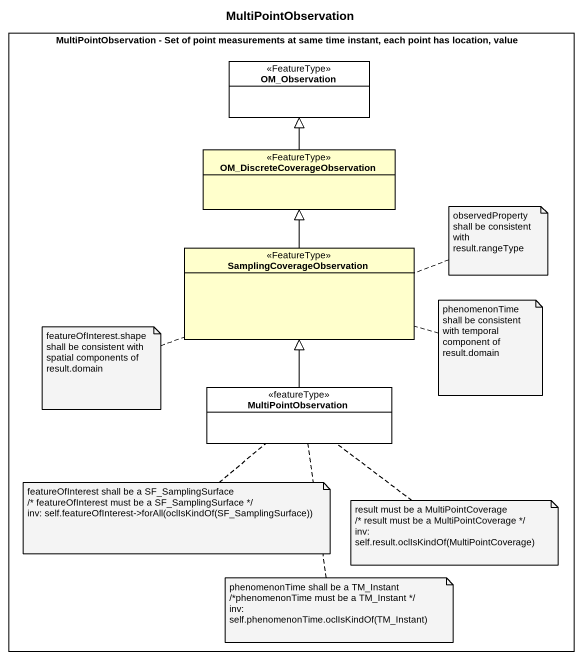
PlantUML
@startuml
title MultiPointObservation
hide circle
hide empty members
rectangle "MultiPointObservation - Set of point measurements at same time instant, each point has location, value" as MultiPointObservation_Set {
  class OM_Observation <<FeatureType>> #FFFFFF
  class "OM_DiscreteCoverageObservation" as OM_DiscreteCoverageObservati <<FeatureType>>
  class SamplingCoverageObservation <<FeatureType>>
  class MultiPointObservation <<featureType>> #FFFFFF
}
OM_DiscreteCoverageObservati -up-|> OM_Observation
SamplingCoverageObservation -up-|> OM_DiscreteCoverageObservati
MultiPointObservation -up-|> SamplingCoverageObservation
note right of SamplingCoverageObservation : observedProperty shall be consistent with result.rangeType
note right of SamplingCoverageObservation : phenomenonTime shall be consistent with temporal component of result.domain
note left of SamplingCoverageObservation : featureOfInterest.shape shall be consistent with spatial components of result.domain
note bottom of MultiPointObservation
  featureOfInterest shall be a SF_SamplingSurface
  /* featureOfInterest must be a SF_SamplingSurface */
  inv: self.featureOfInterest->forAll(oclIsKindOf(SF_SamplingSurface))
end note
note bottom of MultiPointObservation
  result must be a MultiPointCoverage
  /* result must be a MultiPointCoverage */
  inv: self.result.oclIsKindOf(MultiPointCoverage)
end note
note bottom of MultiPointObservation
  phenomenonTime shall be a TM_Instant
  /*phenomenonTime must be a TM_Instant */
  inv: self.phenomenonTime.oclIsKindOf(TM_Instant)
end note
@enduml
